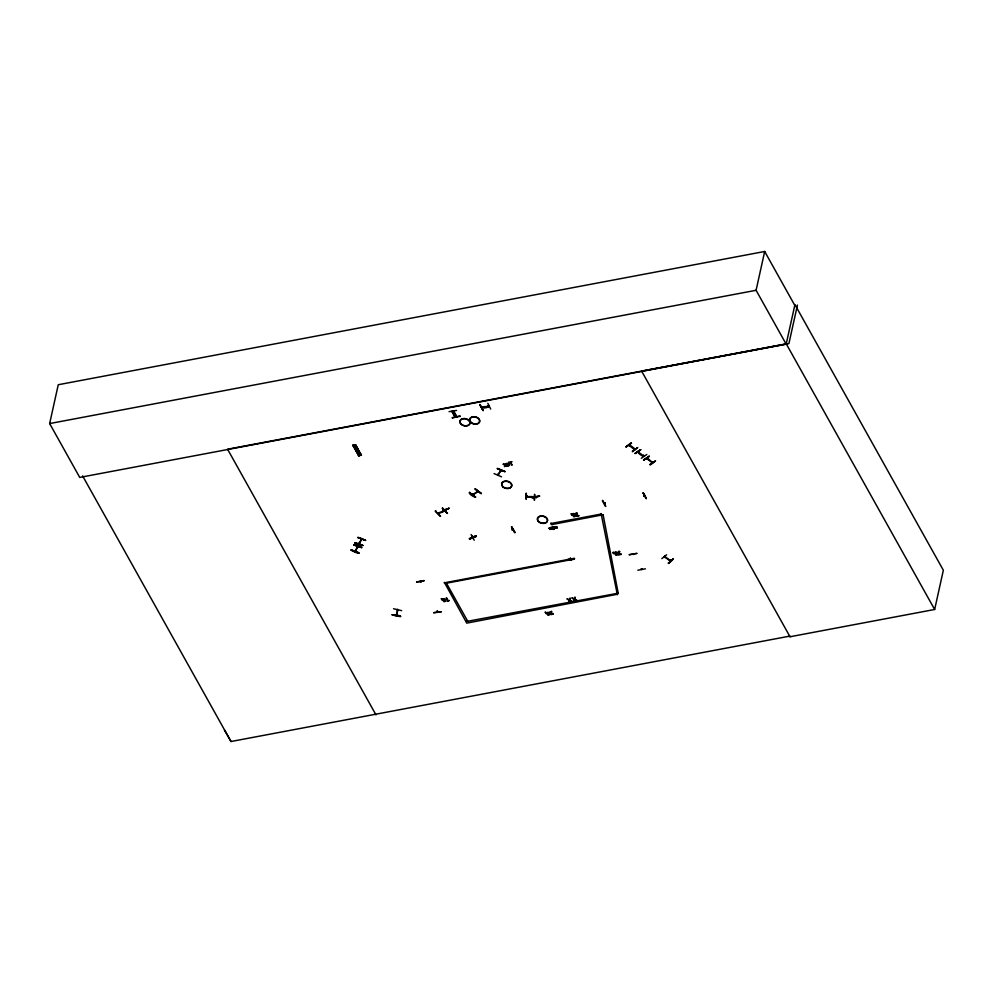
<?xml version="1.0" encoding="UTF-8"?>
<svg xmlns="http://www.w3.org/2000/svg" width="993" height="993" viewBox="0 0 993 993"><rect width="100%" height="100%" fill="white"/><g stroke="black" fill="none" stroke-linecap="round" stroke-linejoin="round"><path stroke-width="1.49" d="M396.728 615.027L396.195 615.437L396.443 614.431L396.219 615.486L397.87 609.516L396.542 615.573L396.666 614.952M633.311 553.66L633.013 554.566L633.534 553.895M525.942 493.459L526.278 499.02M526.166 499.256L526.352 493.248M534.582 496.798L533.713 497.245M534.383 500.36L534.619 494.253L534.457 500.038M629.388 445.05L629.413 445.683L628.743 445.174M634.242 448.824L634.775 449.692L628.743 445.236M643.377 456.085L643.402 455.402M643.34 456.048L643.7 455.291M646.493 458.381L652.463 462.924L652.823 462.105M652.711 462.763L646.989 457.736M438.918 513.455L444.839 510.985M637.854 570.23L645.4 568.828M420.833 582.059L420.374 581.029M552.518 526.513L552.766 527.072M553.945 529.257L553.349 528.797M482.524 407.093L481.742 407.813M489.214 405.827L488.32 406.584L488.233 405.951M513.096 529.914L512.425 530.063M604.228 503.389L605.072 503.24M604.998 502.644L605.047 503.525L605.159 502.83M644.109 495.569L643.874 496.177L643.787 495.532M355.506 551.202L355.345 550.581M358.063 546.051L357.343 546.957L357.778 545.815M359.056 543.159L358.771 544.226L359.491 543.308M359.329 543.816L359.168 543.134M361.713 539.261L361.651 539.05M392.285 615.002C400.005 614.431 406.485 618.651 392.297 614.928M393.563 608.734L401.619 610.658M569.697 598.27L569.337 599.958L567.214 598.742M568.89 601.758L569.92 599.896M574.587 597.352L574.227 599.04L572.092 597.823M573.78 600.839L574.81 598.978M665.049 557.309L664.441 556.266M670.858 561.033L664.627 556.316M570.305 598.158L569.845 600.219L572.03 601.162M575.195 597.24L574.736 599.3L576.908 600.244M789.584 636.153L789.931 636.774L934.649 609.479L943.35 570.255L794.934 304.603L786.171 344.161L79.738 477.422L49.65 423.564L58.252 384.738L764.684 251.477L794.772 305.335M353.024 445.1L355.668 444.876L354.786 445.038L360.918 455.291L354.811 445.05M353.607 446.142L356.115 445.671M353.992 446.838L356.512 446.366M354.575 447.893L357.095 447.421M355.109 448.824L357.617 448.339M355.693 449.866L358.2 449.395M351.299 549.899C357.219 554.454 365.399 554.305 351.274 549.961M353.918 545.033L361.787 547.528L354.067 544.735M362.83 545.331C355.519 545.033 349.151 539.782 362.805 545.405M365.461 540.477L357.828 537.362L365.61 540.192M355.06 550.867L354.948 551.562L357.641 546.386M355.345 550.482L355.221 551.041M355.618 550.569L355.357 551.587L357.89 546.535M357.679 546.994L357.641 545.889M357.617 547.056L358.039 545.914M359.429 543.233L359.069 544.263L361.725 539.211M361.266 538.914L361.564 539.633M361.589 538.467L361.167 539.609L361.464 539.038M361.762 539.273L361.862 538.566M397.523 609.33L397.262 610.434M396.542 615.573L396.778 614.444M449.084 411.661L456.532 410.444M452.423 411.028L455.564 416.775M456.457 416.576L453.267 410.866M452.386 417.966L459.821 416.017M416.65 581.923L423.999 580.545M435.815 510.687L435.381 511.159L440.569 516.199M420.995 581.488L420.56 582.171L420.635 580.979M420.66 581.042L420.523 582.159M438.223 512.959L444.665 510.812M438.447 513.704L438.31 512.847M459.908 416.588L459.796 415.955M438.906 513.518L439.055 512.872M442.319 508.292L447.545 513.356L442.692 508.143M442.444 511.246L448.96 508.205M444.144 510.439L444.107 511.296L444.963 510.427M446.453 509.769L446.08 510.514L445.708 509.434M446.291 510.352L445.931 509.335M446.105 509.409L446.093 510.576L446.217 509.955M442.456 511.358L449.01 508.217M433.718 612.83L441.401 611.75L433.767 612.569M479.979 404.536L483.107 410.568L479.818 404.834M481.655 407.031L488.978 406.199M481.704 406.956C480.711 408.992 489.81 407.85 489.102 405.628M482.412 406.894L482.275 407.738L482.3 406.882M437.131 611.018L437.317 612.16L437.503 611.018M437.255 612.085L437.392 610.968M437.727 611.415L437.553 611.986M617.447 594.236L466.772 623.132L444.38 582.357M442.257 599.809L441.128 598.729M483.107 410.568L479.929 404.573M442.195 600.132L441.724 598.618M445.001 583.474L571 559.704M446.465 583.201L467.728 621.258M487.836 403.319L490.703 409.054M488.556 405.988L488.258 406.547L488.395 405.69M449.134 600.703L447.123 601.398L447.657 600.951L446.205 597.91M469.577 492.367C467.728 493.757 475.684 498.014 475.573 496.996M448.96 600.393L448.166 600.852L446.614 597.836M472.581 494.229L472.407 494.924L478.241 491.001M473.016 494.526L472.606 495.085L472.966 493.98M472.792 495.06L473.09 493.993M473.301 494.154L473.14 494.787M475.064 489.053L481.369 493.484L475.374 488.854M477.534 491.088L477.645 491.82L478.291 490.89M477.906 490.753L477.559 491.858L478.092 490.728M469.664 539.162C481.99 533.34 474.567 538.045 469.453 538.591M481.071 493.682L475.151 488.966M472.134 536.468L472.457 537.561L472.805 536.754M472.358 536.369L472.854 537.548L473.078 536.952M472.482 536.394L472.457 537.498L472.01 537.039M472.755 537.412L472.929 536.654M473.45 536.568L472.891 537.511L473.673 536.803M473.562 536.605L473.611 537.399L472.805 537.225M469.379 538.914L475.932 535.773M497.332 468.684L505.015 471.563L497.505 468.386M497.816 474.468L497.692 475.163L500.956 470.198M497.729 475.051L498.412 474.319M498.151 474.207L497.952 475.275L501.341 469.751M466.263 621.531L618.403 593.144M500.708 470.049L500.931 470.856M500.882 470.819L500.931 469.714M500.857 470.868L501.08 469.639M505.549 464.91L504.481 466.66L504.866 465.32L503.29 464.079M503.215 464.401L503.861 463.967M504.866 465.32L505.077 464.674M503.786 464.29L505.003 464.997L505.313 463.694M507.212 465.841L505.474 465.233L505.934 463.582M508.106 465.667L507.522 466.089L506.331 463.508M508.18 463.16L508.639 465.543L507.708 465.419L506.84 463.408M505.35 465.556L506.641 465.94M510.129 462.341L508.726 462.924L508.602 462.241M507.882 465.742L509.57 465.419L508.801 462.601M510.054 462.676L512.078 465.233L510.663 462.241M510.588 462.564L511.792 461.633M511.469 526.948L515.032 532.596L511.891 526.873M512.4 529.207L512.251 530.063L513.108 529.145M512.289 529.803L512.922 529.12M514.61 532.67L511.544 526.886M526.563 496.028L526.575 495.743M527.097 496.649L527.146 495.817C524.987 497.94 531.491 495.333 534.371 497.356M531.987 497.754L539.584 496.028L532.037 497.419M533.762 496.699L533.713 497.53L533.849 496.649M534.408 496.723L534.457 497.369M535.624 497.22L535.798 496.574L536.245 497.667L535.897 497.034M536.021 496.475L536.046 497.145M536.245 497.667L536.381 496.972M556.688 526.613C554.442 530.063 540.366 528.338 556.701 526.675M603.31 514.722L551.438 524.652L550.929 523.063M557.259 527.966L549.75 529.132M553.113 526.911L552.977 527.606L552.679 526.973M553.337 528.934L553.486 528.239M554.106 528.686L553.672 529.381L553.746 528.189M553.635 529.368L553.771 528.251M553.709 529.443L554.069 528.698M546.162 613.289L545.02 612.209M546.088 613.612L545.616 612.098M572.055 514.92L570.913 513.84M571.98 515.243L571.509 513.729M553.3 613.984L551.115 614.605A1.365 0.943 12.5 0 1 550.519 614.183L550.83 612.743M551.549 612.458C548.806 613.053 551.76 611.899 551.649 611.241M553.064 613.562C552.431 615.449 549.501 613.475 551.736 612.805M578.919 515.814L576.734 516.199L577.442 516.062C572.576 512.251 579.018 512.723 576.821 513.94L577.951 515.963L578.745 515.504M577.392 513.53L576.412 512.934M566.866 559.717C573.445 560.834 580.284 556.577 566.879 559.779M570.243 558.227L570.429 559.369L570.503 558.178M570.454 558.798L570.838 558.625M574.376 558.612L566.829 560.04L574.426 558.401M568.828 602.081L569.411 599.635M569.721 600.579L571.459 601.274M573.706 601.162L574.302 598.717M574.612 599.648L576.337 600.355M602.726 500.348L605.792 506.306M617.348 594.72L601.113 513.592M605.085 503.476L604.476 502.731M631.263 442.99L626.186 446.651M628.817 445.311L629.165 444.504L635.148 449.047M632.305 451.269L637.742 447.508L632.541 451.778M634.8 449.097L634.788 449.742L635.073 448.91M612.917 552.58C613.885 550.954 614.406 555.832 612.917 552.58L613.513 552.468M635.297 453.379L640.373 449.717M638.176 451.219C636.476 452.858 644.271 457.91 644.196 455.65L644.134 456.346L638.052 451.79M638.474 451.803L638.375 452.349M634.924 453.429L640.758 449.668M621.308 554.181L618.776 554.963L618.651 554.293M621.233 554.504C616.107 553.163 620.861 551.599 618.478 551.301M619.744 552.058L619.607 551.289M641.317 458.269L646.828 454.509M618.589 554.615L620.613 553.92M643.34 456.097L643.365 455.564M643.799 456.395L643.923 455.837M643.514 459.92L649.385 456.135L643.812 460.069M646.617 457.81L646.592 458.493L646.803 457.686M647.411 458.058L647.126 458.89L647.138 458.245M636.836 553.449L629.363 554.628M650.018 464.401L650.291 464.985L655.467 461M643.948 495.284L643.812 496.14L644.767 495.42M644.469 495.197L643.749 495.879L644.668 495.222M652.091 461.906L651.979 462.564L652.401 461.795M632.938 554.305L632.926 554.268M646.282 498.436L643.141 492.727L646.232 498.424M641.788 568.666L641.466 569.56L641.366 568.741M641.441 568.704L641.242 569.312M641.9 568.865L641.602 569.188M661.847 558.625L666.613 554.764M664.764 557.433L664.838 556.812M665.087 556.614L664.714 557.383M673.291 558.774L668.661 563.416L668.376 562.857M670.138 560.213L670.635 561.219L670.883 560.375M670.436 560.077L670.287 560.66M786.171 344.161L756.083 290.291L764.684 251.477M797.441 305.074L788.914 343.578L641.627 371.121L790.031 636.761L789.683 636.141L231.009 741.523L224.455 729.992M358.796 544.164L361.402 539.1M497.952 474.642L498.474 474.244M355.035 542.873L362.755 545.654M494.067 473.599L501.539 476.826M604.303 503.377L604.985 503.252M475.473 497.294L469.441 492.702M435.381 511.147L440.247 516.36M453.838 414.007L454.595 413.87M454.906 414.317L454.062 414.404M455.129 417.122L451.952 411.4L455.129 417.147M455.489 417.023L452.324 411.276M471.104 534.519L474.207 540.254M605.432 506.418L602.341 500.658M552.393 527.146L552.89 526.513L552.642 527.581M472.668 495.048L478.167 491.448M626.062 446.875L631.225 443.002M631.523 443.163L626.111 446.974M635.197 453.59L640.708 449.668M668.301 563.18L673.316 558.786M668.661 563.403L673.291 559.084M353.247 445.323L359.392 455.576L352.987 445.224L358.572 455.725L361.415 455.204L355.606 444.901M358.523 455.725L359.342 455.576M355.01 444.852L361.216 455.154M534.333 497.58L526.364 496.562M643.861 460.169L649.236 456.346M650.055 464.463L655.504 460.752M454.782 414.342L454.198 414.491M361.067 455.266L355.457 444.839M442.419 511.258L448.898 508.441M469.49 538.653L475.957 535.81M573.035 513.542L574.5 513.666M615.101 551.971L616.827 552.282M49.65 423.564L756.083 290.291M784.743 344.112L227.571 449.221L375.987 714.873M452.2 417.693L459.771 416.278M358.163 454.484L360.67 454.012M508.528 462.564L511.73 461.956M550.817 523.547L601.001 514.076M444.268 582.854L570.267 559.084L570.888 560.189M629.202 554.789L636.761 553.362M531.963 497.63L539.534 496.252M549.104 528.313L556.651 526.935M416.564 582.146L424.148 580.756M634.341 449.109L634.155 449.295M670.573 561.169L664.478 556.899M442.394 508.217L447.284 513.431M619.533 551.624L617.609 552.493L620.538 554.243M551.574 611.564L549.601 612.036L550.78 613.091M643.104 492.962L646.244 498.685M357.778 537.573L365.498 540.366M353.955 544.921L361.688 547.714M497.369 468.559L504.891 471.725M572.03 598.146L574.103 599.4M567.14 599.064L569.212 600.318M469.54 492.416L475.535 497.046M786.245 343.839L934.649 609.479M453.59 411.077L456.805 416.824M453.317 410.891L456.457 416.812M359.243 455.514L352.999 445.298L358.895 455.663M82.605 475.883L231.009 741.523M557.11 527.755L549.712 529.468M603.198 515.206L618.304 593.64M442.717 599.251C444.678 605.804 447.793 597.153 442.717 599.251M546.622 612.731C548.57 619.272 551.686 610.633 546.622 612.731M572.514 514.362C574.463 520.903 577.578 512.264 572.514 514.362M614.58 552.791C616.541 559.332 619.657 550.681 614.58 552.791M445.447 601.05C442.381 602.466 443.697 595.937 445.447 601.05M549.34 614.53C546.287 615.958 547.59 609.392 549.34 614.53M575.232 516.161C572.229 517.614 573.445 511.01 575.232 516.161M617.311 554.578C614.307 556.043 615.523 549.439 617.311 554.578M392.347 614.679L400.44 616.442L392.347 614.679M351.224 550.172L358.945 553.002L351.212 550.209M502.669 486.694A5.139 3.562 12.5 0 0 511.383 486.818A5.139 3.562 12.5 0 0 505.971 481.27A5.139 3.562 12.5 0 0 502.669 486.694M502.731 486.458A5.139 3.562 12.5 0 0 511.445 486.57A5.139 3.562 12.5 0 0 506.033 481.034A5.139 3.562 12.5 0 0 502.731 486.458M538.467 521.561A5.139 3.562 12.5 0 0 547.18 521.673A5.139 3.562 12.5 0 0 541.768 516.137A5.139 3.562 12.5 0 0 538.467 521.561M538.516 521.325A5.139 3.562 12.5 0 0 547.23 521.437A5.139 3.562 12.5 0 0 541.818 515.901A5.139 3.562 12.5 0 0 538.516 521.325M460.901 424.148A5.151 3.575 12.5 0 0 469.627 424.259A5.151 3.575 12.5 0 0 464.203 418.711A5.151 3.575 12.5 0 0 460.901 424.148M460.963 423.899A5.126 3.562 12.5 0 0 469.664 424.023A5.126 3.562 12.5 0 0 464.265 418.487A5.126 3.562 12.5 0 0 460.963 423.899M470.62 422.335A5.151 3.575 12.5 0 0 479.346 422.447A5.151 3.575 12.5 0 0 473.922 416.899A5.151 3.575 12.5 0 0 470.62 422.335M470.694 422.075A5.126 3.562 12.5 0 0 479.383 422.186A5.126 3.562 12.5 0 0 473.984 416.663A5.126 3.562 12.5 0 0 470.694 422.075"/></g></svg>
